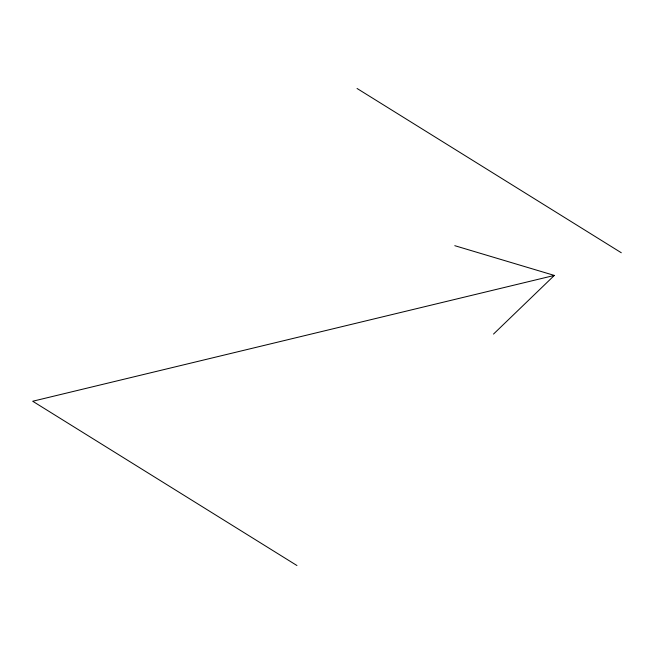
<?xml version="1.0" encoding="UTF-8"?>
<svg xmlns="http://www.w3.org/2000/svg" width="654" height="654" viewBox="0 0 654 654"><rect width="100%" height="100%" fill="white"/><g stroke="black" fill="none" stroke-linecap="round" stroke-linejoin="round"><path stroke-width="0.98" d="M493.517 334.071L554.33 275.424L454.783 245.683M554.33 275.424L32.7 401.245L296.949 565.53M357.051 88.47L621.3 252.755"/></g></svg>
